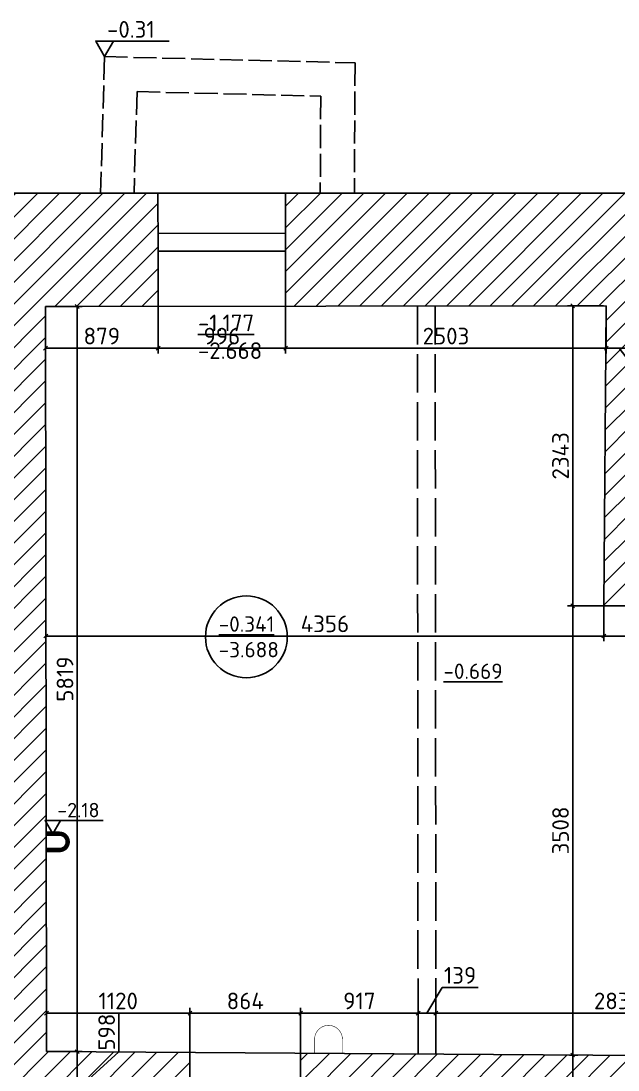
# Model space of a CAD drawing. Header units: millimetres. Extents: x 904915 to 1000606, y 1634169 to 1674089.
# Drawn here: x 959530 to 964191, y 1664108 to 1672300 of the extents above; entities that cross this region are included whole.
import ezdxf

# ---------------------------------------------------------------- set-up
doc = ezdxf.new("R2010")
doc.units = ezdxf.units.MM
doc.linetypes.add('334', pattern=[5, 4, -1])
doc.linetypes.add('ACAD_ISO02W100', pattern=[15, 12, -3])
for name, color, linetype in [('Балки', 140, 'ACAD_ISO02W100'), ('Канализация', 28, 'Continuous'), ('Контур', 7, 'Continuous'), ('Отметки', 7, 'Continuous'), ('Отметки коммуникаций', 7, 'Continuous'), ('Перепад', 251, 'ACAD_ISO02W100'), ('Пожарные коммуникации', 1, 'Continuous'), ('Размеры', 224, 'Continuous'), ('Рама', 121, 'Continuous'), ('Штриховка', 252, 'Continuous')]:
    doc.layers.add(name, color=color, linetype=linetype)
doc.styles.add('ISOCPEUR', font='isocpeur.ttf')
doc.dimstyles.new('GENPLAN 1000', dxfattribs={"dimscale": 10, "dimtxt": 13, "dimasz": 3, "dimexe": 4, "dimexo": 0, "dimgap": 3, "dimtad": 1, "dimdec": 0, "dimzin": 0, "dimtxsty": 'ISOCPEUR', "dimblk1": 'OBLIQUE', "dimblk2": 'OBLIQUE', "dimsah": 1, "dimcen": -1, "dimaunit": 1, "dimadec": 3, "dimazin": 0, "dimtfac": 0.75, "dimtdec": 0, "dimtix": 1, "dimtmove": 1, "dimatfit": 3, "dimfxl": 0, "dimtvp": 0.6, "dimarcsym": 0})

# ---------------------------------------------------------------- blocks, each defined once
blk = doc.blocks.new('_Oblique')
at = {"color": 0, "linetype": 'ByBlock', "lineweight": -2}
blk.add_line((-0.5, -0.5), (0.5, 0.5), dxfattribs=at)
blk = doc.blocks.new('*D244')
at = {"layer": 'Defpoints', "color": 0, "ltscale": 0.03}
for p in [(959728.5, 1664251.4), (959968.5, 1664251.4), (959725.6, 1663653.4)]:
    blk.add_point(p, dxfattribs=at)
at = {"layer": 'Размеры', "color": 0, "lineweight": -2, "ltscale": 0.03}
for p, q in [((960293.5, 1664250.4), (960293.5, 1664557.4)), ((959728.5, 1664251.4), (960008.5, 1664251.4)), ((959968.5, 1663653.4), (959968.5, 1664251.4)), ((959968.5, 1663952.4), (960293.5, 1664250.4)), ((959725.6, 1663653.4), (960008.5, 1663653.4))]:
    blk.add_line(p, q, dxfattribs=at)
at = {"layer": 'Размеры', "color": 0, "lineweight": -2, "ltscale": 0.03, "xscale": 30, "yscale": 30, "zscale": 30}
for p, rotation in [((959968.5, 1664251.4), 90), ((959968.5, 1663653.4), 270)]:
    blk.add_blockref('_Oblique', p, dxfattribs=dict(at, rotation=rotation))
at = {"layer": 'Размеры', "color": 0, "ltscale": 0.03, "insert": (960198.5, 1664403.9), "char_height": 130, "attachment_point": 5, "rotation": 90, "style": 'ISOCPEUR'}
blk.add_mtext('598', dxfattribs=at)
blk = doc.blocks.new('*D245')
at = {"layer": 'Defpoints', "color": 0, "ltscale": 0.03}
for p in [(959721.2, 1670070.1), (959968.5, 1670070.1), (959728.5, 1664251.4)]:
    blk.add_point(p, dxfattribs=at)
at = {"layer": 'Размеры', "color": 0, "lineweight": -2, "ltscale": 0.03}
for p, q in [((959721.2, 1670070.1), (960008.5, 1670070.1)), ((959968.5, 1664251.4), (959968.5, 1670070.1)), ((959728.5, 1664251.4), (960008.5, 1664251.4))]:
    blk.add_line(p, q, dxfattribs=at)
at = {"layer": 'Размеры', "color": 0, "lineweight": -2, "ltscale": 0.03, "xscale": 30, "yscale": 30, "zscale": 30}
for p, rotation in [((959968.5, 1670070.1), 90), ((959968.5, 1664251.4), 270)]:
    blk.add_blockref('_Oblique', p, dxfattribs=dict(at, rotation=rotation))
at = {"layer": 'Размеры', "color": 0, "ltscale": 0.03, "insert": (959873.5, 1667160.8), "char_height": 130, "attachment_point": 5, "rotation": 90, "style": 'ISOCPEUR'}
blk.add_mtext('5819', dxfattribs=at)
blk = doc.blocks.new('*D246')
at = {"layer": 'Defpoints', "color": 0, "ltscale": 0.03}
for p in [(959721.2, 1670070.1), (960600.3, 1670071.2), (960600.3, 1669744.4)]:
    blk.add_point(p, dxfattribs=at)
at = {"layer": 'Размеры', "color": 0, "lineweight": -2, "ltscale": 0.03}
for p, q in [((959721.2, 1670070.1), (959721.2, 1669704.4)), ((960600.3, 1670071.2), (960600.3, 1669704.4)), ((959721.2, 1669744.4), (960600.3, 1669744.4))]:
    blk.add_line(p, q, dxfattribs=at)
at = {"layer": 'Размеры', "color": 0, "lineweight": -2, "ltscale": 0.03, "xscale": 30, "yscale": 30, "zscale": 30, "rotation": 180}
blk.add_blockref('_Oblique', (959721.2, 1669744.4), dxfattribs=at)
at = {"layer": 'Размеры', "color": 0, "lineweight": -2, "ltscale": 0.03, "xscale": 30, "yscale": 30, "zscale": 30}
blk.add_blockref('_Oblique', (960600.3, 1669744.4), dxfattribs=at)
at = {"layer": 'Размеры', "color": 0, "ltscale": 0.03, "insert": (960160.8, 1669839.4), "char_height": 130, "attachment_point": 5, "style": 'ISOCPEUR'}
blk.add_mtext('879', dxfattribs=at)
blk = doc.blocks.new('*D247')
at = {"layer": 'Defpoints', "color": 0, "ltscale": 0.03}
for p in [(960600.3, 1670071.2), (961596.1, 1670072.4), (961596.1, 1669744.4)]:
    blk.add_point(p, dxfattribs=at)
at = {"layer": 'Размеры', "color": 0, "lineweight": -2, "ltscale": 0.03}
for p, q in [((960600.3, 1670071.2), (960600.3, 1669704.4)), ((961596.1, 1670072.4), (961596.1, 1669704.4)), ((960600.3, 1669744.4), (961596.1, 1669744.4))]:
    blk.add_line(p, q, dxfattribs=at)
at = {"layer": 'Размеры', "color": 0, "lineweight": -2, "ltscale": 0.03, "xscale": 30, "yscale": 30, "zscale": 30, "rotation": 180}
blk.add_blockref('_Oblique', (960600.3, 1669744.4), dxfattribs=at)
at = {"layer": 'Размеры', "color": 0, "lineweight": -2, "ltscale": 0.03, "xscale": 30, "yscale": 30, "zscale": 30}
blk.add_blockref('_Oblique', (961596.1, 1669744.4), dxfattribs=at)
at = {"layer": 'Размеры', "color": 0, "ltscale": 0.03, "insert": (961098.2, 1669839.4), "char_height": 130, "attachment_point": 5, "style": 'ISOCPEUR'}
blk.add_mtext('996', dxfattribs=at)
blk = doc.blocks.new('*D248')
at = {"layer": 'Defpoints', "color": 0, "ltscale": 0.03}
for p in [(961596.1, 1670072.4), (964099.4, 1670075.6), (964099.4, 1669744.4)]:
    blk.add_point(p, dxfattribs=at)
at = {"layer": 'Размеры', "color": 0, "lineweight": -2, "ltscale": 0.03}
for p, q in [((961596.1, 1670072.4), (961596.1, 1669704.4)), ((964099.4, 1670075.6), (964099.4, 1669704.4)), ((961596.1, 1669744.4), (964099.4, 1669744.4))]:
    blk.add_line(p, q, dxfattribs=at)
at = {"layer": 'Размеры', "color": 0, "lineweight": -2, "ltscale": 0.03, "xscale": 30, "yscale": 30, "zscale": 30, "rotation": 180}
blk.add_blockref('_Oblique', (961596.1, 1669744.4), dxfattribs=at)
at = {"layer": 'Размеры', "color": 0, "lineweight": -2, "ltscale": 0.03, "xscale": 30, "yscale": 30, "zscale": 30}
blk.add_blockref('_Oblique', (964099.4, 1669744.4), dxfattribs=at)
at = {"layer": 'Размеры', "color": 0, "ltscale": 0.03, "insert": (962847.8, 1669839.4), "char_height": 130, "attachment_point": 5, "style": 'ISOCPEUR'}
blk.add_mtext('2503', dxfattribs=at)
blk = doc.blocks.new('*D249')
at = {"layer": 'Defpoints', "color": 0, "ltscale": 0.03}
for p in [(964099.4, 1670075.6), (964299.4, 1670075.8), (964299.4, 1669744.4)]:
    blk.add_point(p, dxfattribs=at)
at = {"layer": 'Размеры', "color": 0, "lineweight": -2, "ltscale": 0.03}
for p, q in [((964099.4, 1670075.6), (964099.4, 1669704.4)), ((964299.4, 1670075.8), (964299.4, 1669704.4)), ((964099.4, 1669744.4), (964299.4, 1669744.4)), ((964199.4, 1669744.4), (964404.1, 1669478)), ((964404.1, 1669478), (964711.1, 1669478))]:
    blk.add_line(p, q, dxfattribs=at)
at = {"layer": 'Размеры', "color": 0, "lineweight": -2, "ltscale": 0.03, "xscale": 30, "yscale": 30, "zscale": 30, "rotation": 180}
blk.add_blockref('_Oblique', (964099.4, 1669744.4), dxfattribs=at)
at = {"layer": 'Размеры', "color": 0, "lineweight": -2, "ltscale": 0.03, "xscale": 30, "yscale": 30, "zscale": 30}
blk.add_blockref('_Oblique', (964299.4, 1669744.4), dxfattribs=at)
at = {"layer": 'Размеры', "color": 0, "ltscale": 0.03, "insert": (964557.6, 1669573), "char_height": 130, "attachment_point": 5, "style": 'ISOCPEUR'}
blk.add_mtext('200', dxfattribs=at)
blk = doc.blocks.new('*D251')
at = {"layer": 'Defpoints', "color": 0, "ltscale": 0.03}
for p in [(964080.7, 1667732.6), (968620.7, 1667749.8), (964080.7, 1667497.1)]:
    blk.add_point(p, dxfattribs=at)
at = {"layer": 'Размеры', "color": 0, "lineweight": -2, "ltscale": 0.03}
for p, q in [((964080.7, 1667732.6), (964080.7, 1667457.1)), ((968620.7, 1667749.8), (968620.7, 1667457.1)), ((968620.7, 1667497.1), (964080.7, 1667497.1))]:
    blk.add_line(p, q, dxfattribs=at)
at = {"layer": 'Размеры', "color": 0, "lineweight": -2, "ltscale": 0.03, "xscale": 30, "yscale": 30, "zscale": 30, "rotation": 180}
blk.add_blockref('_Oblique', (964080.7, 1667497.1), dxfattribs=at)
at = {"layer": 'Размеры', "color": 0, "lineweight": -2, "ltscale": 0.03, "xscale": 30, "yscale": 30, "zscale": 30}
blk.add_blockref('_Oblique', (968620.7, 1667497.1), dxfattribs=at)
at = {"layer": 'Размеры', "color": 0, "ltscale": 0.03, "insert": (966350.7, 1667592.1), "char_height": 130, "attachment_point": 5, "style": 'ISOCPEUR'}
blk.add_mtext('4540', dxfattribs=at)
blk = doc.blocks.new('*D252')
at = {"layer": 'Defpoints', "color": 0, "ltscale": 0.03}
for p in [(964080.7, 1667732.6), (959724.5, 1667497.1), (959724.5, 1667491.6)]:
    blk.add_point(p, dxfattribs=at)
at = {"layer": 'Размеры', "color": 0, "lineweight": -2, "ltscale": 0.03}
for p, q in [((964080.7, 1667732.6), (964080.7, 1667457.1)), ((959724.5, 1667491.6), (959724.5, 1667537.1)), ((964080.7, 1667497.1), (959724.5, 1667497.1))]:
    blk.add_line(p, q, dxfattribs=at)
at = {"layer": 'Размеры', "color": 0, "lineweight": -2, "ltscale": 0.03, "xscale": 30, "yscale": 30, "zscale": 30, "rotation": 180}
blk.add_blockref('_Oblique', (959724.5, 1667497.1), dxfattribs=at)
at = {"layer": 'Размеры', "color": 0, "lineweight": -2, "ltscale": 0.03, "xscale": 30, "yscale": 30, "zscale": 30}
blk.add_blockref('_Oblique', (964080.7, 1667497.1), dxfattribs=at)
at = {"layer": 'Размеры', "color": 0, "ltscale": 0.03, "insert": (961902.6, 1667592.1), "char_height": 130, "attachment_point": 5, "style": 'ISOCPEUR'}
blk.add_mtext('4356', dxfattribs=at)
blk = doc.blocks.new('*D253')
at = {"layer": 'Defpoints', "color": 0, "ltscale": 0.03}
for p in [(964077.5, 1670075.6), (963837.1, 1667732.6), (964086.3, 1667732.6)]:
    blk.add_point(p, dxfattribs=at)
at = {"layer": 'Размеры', "color": 0, "lineweight": -2, "ltscale": 0.03}
for p, q in [((964077.5, 1670075.6), (963797.1, 1670075.6)), ((963837.1, 1670075.6), (963837.1, 1667732.6)), ((964086.3, 1667732.6), (963797.1, 1667732.6))]:
    blk.add_line(p, q, dxfattribs=at)
at = {"layer": 'Размеры', "color": 0, "lineweight": -2, "ltscale": 0.03, "xscale": 30, "yscale": 30, "zscale": 30}
for p, rotation in [((963837.1, 1670075.6), 90), ((963837.1, 1667732.6), 270)]:
    blk.add_blockref('_Oblique', p, dxfattribs=dict(at, rotation=rotation))
at = {"layer": 'Размеры', "color": 0, "ltscale": 0.03, "insert": (963742.1, 1668904.1), "char_height": 130, "attachment_point": 5, "rotation": 90, "style": 'ISOCPEUR'}
blk.add_mtext('2343', dxfattribs=at)
blk = doc.blocks.new('*D254')
at = {"layer": 'Defpoints', "color": 0, "ltscale": 0.03}
for p in [(964086.3, 1667732.6), (963812.4, 1664224.8), (963837.1, 1664224.8)]:
    blk.add_point(p, dxfattribs=at)
at = {"layer": 'Размеры', "color": 0, "lineweight": -2, "ltscale": 0.03}
for p, q in [((964086.3, 1667732.6), (963797.1, 1667732.6)), ((963837.1, 1667732.6), (963837.1, 1664224.8)), ((963812.4, 1664224.8), (963877.1, 1664224.8))]:
    blk.add_line(p, q, dxfattribs=at)
at = {"layer": 'Размеры', "color": 0, "lineweight": -2, "ltscale": 0.03, "xscale": 30, "yscale": 30, "zscale": 30}
for p, rotation in [((963837.1, 1667732.6), 90), ((963837.1, 1664224.8), 270)]:
    blk.add_blockref('_Oblique', p, dxfattribs=dict(at, rotation=rotation))
at = {"layer": 'Размеры', "color": 0, "ltscale": 0.03, "insert": (963742.1, 1665978.7), "char_height": 130, "attachment_point": 5, "rotation": 90, "style": 'ISOCPEUR'}
blk.add_mtext('3508', dxfattribs=at)
blk = doc.blocks.new('*D255')
at = {"layer": 'Defpoints', "color": 0, "ltscale": 0.03}
for p in [(963812.4, 1664224.8), (963801.4, 1663630.2), (963837.1, 1663630.2)]:
    blk.add_point(p, dxfattribs=at)
at = {"layer": 'Размеры', "color": 0, "lineweight": -2, "ltscale": 0.03}
for p, q in [((963812.4, 1664224.8), (963877.1, 1664224.8)), ((963837.1, 1664224.8), (963837.1, 1663630.2)), ((963837.1, 1663927.5), (964074.1, 1663609.4)), ((963801.4, 1663630.2), (963877.1, 1663630.2)), ((964074.1, 1663609.4), (964074.1, 1663302.4))]:
    blk.add_line(p, q, dxfattribs=at)
at = {"layer": 'Размеры', "color": 0, "lineweight": -2, "ltscale": 0.03, "xscale": 30, "yscale": 30, "zscale": 30}
for p, rotation in [((963837.1, 1664224.8), 90), ((963837.1, 1663630.2), 270)]:
    blk.add_blockref('_Oblique', p, dxfattribs=dict(at, rotation=rotation))
at = {"layer": 'Размеры', "color": 0, "ltscale": 0.03, "insert": (963979.1, 1663455.9), "char_height": 130, "attachment_point": 5, "rotation": 90, "style": 'ISOCPEUR'}
blk.add_mtext('595', dxfattribs=at)
blk = doc.blocks.new('*D278')
at = {"layer": 'Defpoints', "color": 0, "ltscale": 0.03}
for p in [(962769.1, 1664552.3), (962769.1, 1664231.6), (965605.7, 1664213.1)]:
    blk.add_point(p, dxfattribs=at)
at = {"layer": 'Размеры', "color": 0, "lineweight": -2, "ltscale": 0.03}
for p, q in [((962769.1, 1664231.6), (962769.1, 1664592.3)), ((965605.7, 1664552.3), (962769.1, 1664552.3)), ((965605.7, 1664213.1), (965605.7, 1664592.3))]:
    blk.add_line(p, q, dxfattribs=at)
at = {"layer": 'Размеры', "color": 0, "lineweight": -2, "ltscale": 0.03, "xscale": 30, "yscale": 30, "zscale": 30, "rotation": 180}
blk.add_blockref('_Oblique', (962769.1, 1664552.3), dxfattribs=at)
at = {"layer": 'Размеры', "color": 0, "lineweight": -2, "ltscale": 0.03, "xscale": 30, "yscale": 30, "zscale": 30}
blk.add_blockref('_Oblique', (965605.7, 1664552.3), dxfattribs=at)
at = {"layer": 'Размеры', "color": 0, "ltscale": 0.03, "insert": (964187.4, 1664647.3), "char_height": 130, "attachment_point": 5, "style": 'ISOCPEUR'}
blk.add_mtext('2837', dxfattribs=at)
blk = doc.blocks.new('*D279')
at = {"layer": 'Defpoints', "color": 0, "ltscale": 0.03}
for p in [(962630, 1664552.3), (962630, 1664232.5), (962769.1, 1664231.6)]:
    blk.add_point(p, dxfattribs=at)
at = {"layer": 'Размеры', "color": 0, "lineweight": -2, "ltscale": 0.03}
for p, q in [((962699.6, 1664552.3), (962817.6, 1664752.3)), ((962817.6, 1664752.3), (963098.6, 1664752.3)), ((962630, 1664232.5), (962630, 1664592.3)), ((962769.1, 1664552.3), (962630, 1664552.3)), ((962769.1, 1664231.6), (962769.1, 1664592.3))]:
    blk.add_line(p, q, dxfattribs=at)
at = {"layer": 'Размеры', "color": 0, "lineweight": -2, "ltscale": 0.03, "xscale": 30, "yscale": 30, "zscale": 30, "rotation": 180}
blk.add_blockref('_Oblique', (962630, 1664552.3), dxfattribs=at)
at = {"layer": 'Размеры', "color": 0, "lineweight": -2, "ltscale": 0.03, "xscale": 30, "yscale": 30, "zscale": 30}
blk.add_blockref('_Oblique', (962769.1, 1664552.3), dxfattribs=at)
at = {"layer": 'Размеры', "color": 0, "ltscale": 0.03, "insert": (962958.1, 1664847.3), "char_height": 130, "attachment_point": 5, "style": 'ISOCPEUR'}
blk.add_mtext('139', dxfattribs=at)
blk = doc.blocks.new('*D280')
at = {"layer": 'Defpoints', "color": 0, "ltscale": 0.03}
for p in [(961712.9, 1664552.3), (961712.9, 1664238.5), (962630, 1664232.5)]:
    blk.add_point(p, dxfattribs=at)
at = {"layer": 'Размеры', "color": 0, "lineweight": -2, "ltscale": 0.03}
for p, q in [((961712.9, 1664238.5), (961712.9, 1664592.3)), ((962630, 1664552.3), (961712.9, 1664552.3)), ((962630, 1664232.5), (962630, 1664592.3))]:
    blk.add_line(p, q, dxfattribs=at)
at = {"layer": 'Размеры', "color": 0, "lineweight": -2, "ltscale": 0.03, "xscale": 30, "yscale": 30, "zscale": 30, "rotation": 180}
blk.add_blockref('_Oblique', (961712.9, 1664552.3), dxfattribs=at)
at = {"layer": 'Размеры', "color": 0, "lineweight": -2, "ltscale": 0.03, "xscale": 30, "yscale": 30, "zscale": 30}
blk.add_blockref('_Oblique', (962630, 1664552.3), dxfattribs=at)
at = {"layer": 'Размеры', "color": 0, "ltscale": 0.03, "insert": (962171.5, 1664647.3), "char_height": 130, "attachment_point": 5, "style": 'ISOCPEUR'}
blk.add_mtext('917', dxfattribs=at)
blk = doc.blocks.new('*D281')
at = {"layer": 'Defpoints', "color": 0, "ltscale": 0.03}
for p in [(960849, 1664552.3), (960849, 1664244.1), (961712.9, 1664238.5)]:
    blk.add_point(p, dxfattribs=at)
at = {"layer": 'Размеры', "color": 0, "lineweight": -2, "ltscale": 0.03}
for p, q in [((960849, 1664244.1), (960849, 1664592.3)), ((961712.9, 1664552.3), (960849, 1664552.3)), ((961712.9, 1664238.5), (961712.9, 1664592.3))]:
    blk.add_line(p, q, dxfattribs=at)
at = {"layer": 'Размеры', "color": 0, "lineweight": -2, "ltscale": 0.03, "xscale": 30, "yscale": 30, "zscale": 30, "rotation": 180}
blk.add_blockref('_Oblique', (960849, 1664552.3), dxfattribs=at)
at = {"layer": 'Размеры', "color": 0, "lineweight": -2, "ltscale": 0.03, "xscale": 30, "yscale": 30, "zscale": 30}
blk.add_blockref('_Oblique', (961712.9, 1664552.3), dxfattribs=at)
at = {"layer": 'Размеры', "color": 0, "ltscale": 0.03, "insert": (961281, 1664647.3), "char_height": 130, "attachment_point": 5, "style": 'ISOCPEUR'}
blk.add_mtext('864', dxfattribs=at)
blk = doc.blocks.new('*D282')
at = {"layer": 'Defpoints', "color": 0, "ltscale": 0.03}
for p in [(959728.5, 1664552.3), (959728.5, 1664251.4), (960849, 1664244.1)]:
    blk.add_point(p, dxfattribs=at)
at = {"layer": 'Размеры', "color": 0, "lineweight": -2, "ltscale": 0.03}
for p, q in [((959728.5, 1664251.4), (959728.5, 1664592.3)), ((960849, 1664552.3), (959728.5, 1664552.3)), ((960849, 1664244.1), (960849, 1664592.3))]:
    blk.add_line(p, q, dxfattribs=at)
at = {"layer": 'Размеры', "color": 0, "lineweight": -2, "ltscale": 0.03, "xscale": 30, "yscale": 30, "zscale": 30, "rotation": 180}
blk.add_blockref('_Oblique', (959728.5, 1664552.3), dxfattribs=at)
at = {"layer": 'Размеры', "color": 0, "lineweight": -2, "ltscale": 0.03, "xscale": 30, "yscale": 30, "zscale": 30}
blk.add_blockref('_Oblique', (960849, 1664552.3), dxfattribs=at)
at = {"layer": 'Размеры', "color": 0, "ltscale": 0.03, "insert": (960288.8, 1664647.3), "char_height": 130, "attachment_point": 5, "style": 'ISOCPEUR'}
blk.add_mtext('1120', dxfattribs=at)

msp = doc.modelspace()

# ---------------------------------------------------------------- hatches: boundary and pattern name
at = {"layer": 'Штриховка', "ltscale": 0.03}
h = msp.add_hatch(dxfattribs=at)
h.set_pattern_fill('_USER', color=256, scale=120, angle=45, pattern_type=0)
h.set_pattern_definition([(45, (939769.27, 1645632.96), (-84.8528, 84.8528), [])])
h.paths.add_polyline_path([(939862.1, 1645865.3), (939717.3, 1645866.2), (939716.4, 1645515.2), (939572.8, 1645516), (939573.1, 1645259.6), (939858.5, 1645259.9)], flags=17)
h.paths.add_polyline_path([(967898.5, 1669251.9), (967748.5, 1669254.9), (967737, 1668677), (967887, 1668674)], flags=17)
h.paths.add_polyline_path([(959721.2, 1670070.1), (960600.3, 1670071.2), (960599.8, 1670501.5), (960599.2, 1670954.9), (958956.6, 1670954.7), (959002.6, 1662727), (958908.9, 1662725), (958909, 1662520.4), (959728.4, 1662541.9), (959725.6, 1663653.4), (960845.1, 1663649), (960849, 1664244.1), (959728.5, 1664251.4)])
h.paths.add_polyline_path([(953047.4, 1647661.3), (953309, 1647664), (953307.3, 1647830.1), (953304.3, 1648110.6), (951642.4, 1648114.7), (951716, 1642822.9), (952533.5, 1642743.7), (952532.8, 1642909), (953481.3, 1642912), (953480.8, 1643074.2), (952537.1, 1643071.2), (952524.9, 1647221.1), (953052, 1647226.6)], flags=17)
h.paths.add_polyline_path([(944956.8, 1645799), (943919.8, 1645788.6), (943920.1, 1645262.1), (939858.5, 1645259.9), (939573.1, 1645259.6), (939573.1, 1645244.2), (934568.3, 1645252.9), (934568.3, 1645253.2), (934278.3, 1645254), (932110.1, 1645254), (932109.8, 1645787.9), (931143.7, 1645778.5), (931152.5, 1644829.1), (929740.1, 1644827.8), (929759.1, 1646190.3), (927061.9, 1646219.9), (927061.4, 1646069.9), (929607, 1646042), (929588, 1644677.6), (931153.9, 1644679.1), (931157.1, 1644329.1), (931593.9, 1644329.6), (931614, 1644169.6), (931653.7, 1644489.6), (931673.9, 1644329.6), (932110.6, 1644330.1), (932110.2, 1644955.7), (943920.3, 1644962.1), (943920.6, 1644397.3), (944407.8, 1644403.1), (944429.7, 1644243.4), (944465.9, 1644563.8), (944487.8, 1644404.1), (944974.9, 1644409.9), (944971, 1644709.9), (946047, 1644722.8), (946060.4, 1646106), (948397.6, 1646107.4), (948397.2, 1646257.4), (945911.9, 1646255.9), (945898.9, 1644921), (944968.4, 1644909.8)])
h.paths.add_polyline_path([(941747.9, 1647720.4), (935723.9, 1647718.2), (935724, 1647401.1), (939570.7, 1647430.7), (939571, 1647159), (939720.5, 1647158.1), (939719.7, 1646853.6), (939599.7, 1646838.9), (939839.6, 1646808.3), (939719.6, 1646793.6), (939718.8, 1646489.1), (939571.8, 1646490), (939572, 1646278), (939718.3, 1646277.1), (939717.4, 1645926.2), (939597.4, 1645911.4), (939862.2, 1645877.7), (939871.4, 1647396.6), (941748.7, 1647400.9)])
h.paths.add_polyline_path([(934907, 1647717.9), (934688, 1647717.9), (933884, 1647717.6), (933886.9, 1647392.8), (934284.4, 1647396.3), (934278.3, 1645254), (934568.3, 1645253.2), (934574.5, 1647392.3), (934909.5, 1647394.8)])
h.paths.add_polyline_path([(932129.4, 1649034.8), (931923.5, 1649035.1), (931923.9, 1649266.2), (931788.1, 1649266.4), (931788.1, 1649293.2), (931494.6, 1649293.9), (931494.2, 1649135.2), (931345.5, 1649135.6), (931342.9, 1648092.4), (923885.6, 1648105.6), (923881.9, 1647831.4), (923721.7, 1647813.5), (924041.1, 1647769.2), (923880.8, 1647751.4), (923877.2, 1647477.1), (924177.2, 1647477.1), (924138.3, 1644589.7), (927056.3, 1644558.9), (927057.3, 1644859), (924442.4, 1644886.5), (924477.2, 1647477.1), (931128.7, 1647397.5), (931130.8, 1647163.4), (932109, 1647173), (932108.9, 1647376.8), (932568, 1647380.9), (932565, 1647717.1), (932127.3, 1647716.9)])
h.paths.add_polyline_path([(950486.2, 1648117.6), (944691.4, 1648132), (944686.6, 1649180.5), (944528.4, 1649179.8), (944527.7, 1649323.4), (944245.8, 1649322.1), (944245.9, 1649301.6), (944073, 1649301.2), (944073.5, 1649109.4), (943905.2, 1649109), (943908.4, 1647721.2), (943261, 1647720.9), (943261.7, 1647404.3), (943918.9, 1647405.7), (943919.1, 1647096.6), (944939.3, 1647138), (944935.8, 1647403.5), (949029.6, 1647409.4), (950272.6, 1647401.6), (950272.6, 1646130.9), (950392.6, 1646115.9), (950272.6, 1646100.9), (950272.6, 1644831.4), (948400.6, 1644827), (948401.3, 1644527), (950083.4, 1644531), (950116.4, 1639995.2), (951661, 1639989.6), (951661, 1639460.8), (955617.4, 1639500.6), (962461.1, 1639567.9), (962455.8, 1636178), (962155.8, 1636178), (962155.1, 1635728.5), (962315.1, 1635708.3), (962155.1, 1635688.5), (962154.4, 1635279.1), (969661.4, 1635263.1), (969653.3, 1636911.1), (969342.9, 1636912.5), (968746.2, 1636915.1), (968742.8, 1636143.6), (967545.7, 1636148.5), (967554.4, 1641372.6), (967284, 1641372.7), (967283.9, 1641196.6), (967396.8, 1641195.5), (967399.1, 1637608.9), (967078, 1637609.2), (967077.8, 1637359.2), (967399.1, 1637358.9), (967399.1, 1636178), (966361, 1636178), (966361, 1636455), (966111, 1636455), (966111, 1636178), (963002.7, 1636178), (963006.5, 1640478), (962468.8, 1640472.7), (962472.1, 1640136.2), (959955, 1640116.1), (959955, 1641762), (959802, 1641762), (959802, 1641699), (959401.4, 1641699), (959356, 1640111.4), (955859.3, 1640105.6), (955861.6, 1641747), (955722, 1641747), (955722, 1641685), (955316.4, 1641685), (955333, 1639913), (953838.8, 1639848.2), (953835.2, 1640084.9), (952545, 1640065.2), (952537.7, 1641768.8), (951730.6, 1641771.1), (951746.3, 1640645.3), (950540.6, 1640652.7)])
h.paths.add_polyline_path([(944673.1, 1652178.2), (944526.8, 1652177.5), (944526.1, 1652342), (944239.1, 1652340.7), (944238.8, 1652288.7), (944081.7, 1652288.3), (944082, 1652146.3), (943898, 1652145.9), (943900.2, 1651218), (944068.5, 1651218.4), (944069, 1651034.4), (944101.8, 1651034.4), (944241.8, 1651034.8), (944241.9, 1650997.5), (944520.2, 1650998.8), (944519.5, 1651139.9), (944677.7, 1651140.6)])
h.paths.add_polyline_path([(944659.3, 1655219.7), (944494.9, 1655219), (944494.2, 1655363), (944231.6, 1655361.9), (944231.6, 1655357.7), (944091.4, 1655357.4), (944091.9, 1655142.4), (943891, 1655141.9), (943892.9, 1654328), (944076.9, 1654328.4), (944077.5, 1654082.4), (944234.6, 1654082.7), (944234.7, 1654030.5), (944518.5, 1654031.8), (944517.8, 1654178.3), (944664, 1654179)])
h.paths.add_polyline_path([(944645.4, 1658294.4), (944491, 1658293.7), (944490.4, 1658426.8), (944206.7, 1658425.5), (944206.8, 1658379.7), (944077.2, 1658379.4), (944077.5, 1658241.4), (943883.7, 1658241), (943886, 1657254), (944087, 1657254.4), (944087.3, 1657112.4), (944227.5, 1657112.7), (944227.6, 1657090.6), (944486.4, 1657091.8), (944485.6, 1657261), (944650, 1657261.7)])
h.paths.add_polyline_path([(944633.8, 1660848.8), (944633.7, 1661302.1), (944485.7, 1661302.1), (944485.7, 1661461.5), (944204.2, 1661461.5), (944204.2, 1661430), (944073, 1661430), (944073, 1661265), (943881.2, 1661265), (943881.1, 1660290.9), (944072.7, 1660291.4), (944073, 1660132.4), (944202.7, 1660132.7), (944202.8, 1660120.1), (944482.7, 1660121.3), (944482, 1660272), (944636.4, 1660272.7)])
h.paths.add_polyline_path([(944633.4, 1664368.1), (944482.8, 1664368.1), (944482.8, 1664523.8), (944209.9, 1664523.8), (944209.9, 1664487), (944064, 1664487), (944064, 1664294), (943881.5, 1664294), (943881.4, 1663327), (944073.2, 1663327), (944073.2, 1663205), (944204.4, 1663205), (944204.4, 1663176.6), (944485.5, 1663176.6), (944485.5, 1663329.3), (944633.5, 1663329.3)])
h.paths.add_polyline_path([(944633.1, 1667394.5), (944477.8, 1667394.5), (944477.8, 1667551.3), (944210.3, 1667551.3), (944210.3, 1667505), (944070.3, 1667505), (943881.8, 1667505), (943881.7, 1666551), (944064.2, 1666551), (944064.2, 1666226), (944210.1, 1666226), (944210.1, 1666193.3), (944482.6, 1666193.3), (944482.6, 1666351.3), (944633.2, 1666351.3)])
h.paths.add_polyline_path([(944632.7, 1670737.4), (933630.3, 1670719.9), (933632.7, 1669988.5), (943882.1, 1670004.5), (943882, 1669255), (944070.4, 1669255), (944210.4, 1669255), (944210.4, 1669219), (944477.6, 1669219), (944477.6, 1669378.8), (944632.8, 1669378.8)])
h.paths.add_polyline_path([(932703.5, 1670718.4), (931347.7, 1670716.2), (931349.7, 1669370.6), (931502.4, 1669370.8), (931502.6, 1669191), (931790.8, 1669191.4), (931790.9, 1669244.1), (931930.9, 1669244.1), (932162.5, 1669243.8), (932163.7, 1669986.2), (932705.9, 1669987)])
h.paths.add_polyline_path([(932159.7, 1667508.9), (931928.1, 1667509.3), (931788.1, 1667509.6), (931788.1, 1667541.2), (931505.1, 1667540.8), (931505.3, 1667399.2), (931352.6, 1667399), (931354.2, 1666341.7), (931523.2, 1666341.9), (931523.4, 1666160.1), (931785.9, 1666160.5), (931786, 1666222.5), (931926, 1666222.3), (931981.8, 1666222.2), (931981.9, 1666273.3), (932157.6, 1666273)])
h.paths.add_polyline_path([(932154.1, 1664134.1), (931978.4, 1664134.4), (931979, 1664493.2), (931923.2, 1664493.3), (931783.2, 1664493.5), (931783.2, 1664539.3), (931525.8, 1664538.9), (931526, 1664383.6), (931357, 1664383.4), (931358.6, 1663301.6), (931525, 1663301.8), (931525.2, 1663154.9), (931809.9, 1663155.3), (931810, 1663182.4), (931976.8, 1663182.1), (931976.9, 1663194.3), (932152.6, 1663194)])
h.paths.add_polyline_path([(932149, 1661019), (931973.3, 1661019.3), (931974, 1661450.3), (931947.1, 1661450.3), (931807.1, 1661450.5), (931807.2, 1661485.4), (931527.7, 1661485), (931527.9, 1661337.7), (931361.5, 1661337.5), (931363.1, 1660268), (931516.6, 1660268.2), (931516.8, 1660102.1), (931789.8, 1660102.5), (931789.9, 1660126.5), (931929.9, 1660126.3), (932147.6, 1660125.9)])
h.paths.add_polyline_path([(932143.9, 1657865), (931963.1, 1657865.3), (931964, 1658400.3), (931927, 1658400.3), (931787, 1658400.6), (931787.1, 1658436.1), (931519.2, 1658435.7), (931519.5, 1658275.3), (931366, 1658275.1), (931367, 1657612.2), (931366, 1657213.6), (931521, 1657213.2), (931520.6, 1657073.8), (931784.9, 1657073.1), (931784.9, 1657090.5), (931945.7, 1657090.3), (931945.8, 1657183.3), (932142.8, 1657183)])
h.paths.add_polyline_path([(932139.2, 1655001), (931942.2, 1655001.3), (931942.8, 1655353.2), (931922, 1655353.3), (931782, 1655353.3), (931782.1, 1655366.1), (931516.3, 1655366.7), (931515.9, 1655215.6), (931360.9, 1655216), (931358.3, 1654172.5), (931510, 1654172.1), (931509.6, 1654017.4), (931795.8, 1654016.7), (931795.9, 1654036.5), (931935.9, 1654036.3), (931969.7, 1654036.2), (931969.9, 1654151.3), (932137.8, 1654151)])
h.paths.add_polyline_path([(932134.4, 1652068), (931966.5, 1652068.3), (931966.9, 1652310.1), (931933, 1652310.2), (931793, 1652308.6), (931505.3, 1652309.3), (931505, 1652175.8), (931353.2, 1652176.2), (931350.5, 1651112.8), (931499.2, 1651112.4), (931498.8, 1650973.5), (931790.9, 1650972.8), (931790.9, 1650999.5), (931926.8, 1650999.3), (931927, 1651125.3), (932132.8, 1651125)])
h.paths.add_polyline_path([(960333.3, 1647937.6), (961315, 1647929), (961315, 1647846.3), (962027.7, 1647840), (962022.5, 1647245.2), (962441.3, 1647241.6), (962438.8, 1642931.6), (961667.1, 1642932.5), (961667.3, 1642787.2), (962445.8, 1642788.4), (962449.9, 1642374), (962998.7, 1642379.5), (962995.7, 1642556.1), (967112.8, 1642504.1), (967117.8, 1642902.1), (962981.3, 1642953.7), (962970.6, 1647238), (966973.7, 1647210.3), (966959.5, 1648041.4), (962846.2, 1648068.6), (962852.6, 1650308), (962290.3, 1650309.5), (962284.4, 1648065), (959904.8, 1648083.6), (959800.1, 1652965.9), (959269.6, 1652954.6), (959044.4, 1652949.7), (959061.6, 1648096.2), (954502.4, 1648107.6), (954505.2, 1647842.7), (954506.9, 1647676.6), (954745.6, 1647679.1), (954750.2, 1647244.4), (955288.4, 1647250.1), (955293.1, 1643079.9), (954363, 1643077), (954363.5, 1642914.8), (955304.8, 1642917.8), (955306.5, 1642744), (955724, 1642744), (955724, 1642682), (955862.9, 1642682), (955863.1, 1642813.5), (957224.7, 1642810.3), (957225.1, 1642947.4), (955852.4, 1642950.6), (955847.6, 1647274.2), (959438.3, 1647271.7), (959416.1, 1642942.4), (958119.3, 1642945.4), (958119, 1642808.3), (959433.1, 1642805.2), (959431.1, 1642735), (959803, 1642735), (959803, 1642659), (959957.9, 1642659), (959958.3, 1642784.8), (960773, 1642785.9), (960773.1, 1642933.5), (959949.4, 1642934.4), (959974.6, 1647263.2), (960327.3, 1647260.1)])
h.paths.add_polyline_path([(966452.6, 1641373), (963016, 1641374), (963015.6, 1641395.3), (962459.7, 1641385.8), (962463.6, 1640992.6), (963006.9, 1640998), (963007.1, 1641238.2), (966452.5, 1641204.7)], flags=17)
h.paths.add_polyline_path([(969641.7, 1639274.2), (969362.9, 1639275.5), (968756.5, 1639278.1), (968751.6, 1638147.9), (969348.3, 1638145.3), (969647.2, 1638144)], flags=17)
h.paths.add_polyline_path([(969614.1, 1644901.4), (969720.5, 1644900.2), (969709, 1645492.7), (968768.4, 1645497.1), (968765.6, 1642881.5), (968251, 1642888), (968246, 1642489.8), (968770.6, 1642483.2), (968761.9, 1640511), (969368.3, 1640508.3), (969635.6, 1640507.1)])
h.paths.add_polyline_path([(969355.7, 1670956.2), (961595, 1670955.1), (961595.6, 1670502.8), (961596.1, 1670072.4), (964099.4, 1670075.6), (964080.7, 1667732.6), (964412.9, 1667733.9), (964412.2, 1667937.9), (964282.4, 1667937.4), (964299.4, 1670075.8), (967765, 1670080.2), (967762.8, 1669971.3), (967912.8, 1669968.3), (967915, 1670080.2), (968620.7, 1670080.2), (968620.7, 1667950.5), (967872.5, 1667950.5), (967876.3, 1668140.7), (967726.4, 1668143.7), (967722.5, 1667950.4), (965333.7, 1667941.4), (965334.5, 1667737.4), (968620.7, 1667749.8), (968637.7, 1664193.3), (961712.9, 1664238.5), (961710.6, 1663645.6), (962247.4, 1663643.5), (962251.2, 1662293.7), (962850.1, 1662295.3), (962846.3, 1663638), (968632.7, 1663590.8), (968686.8, 1655955.5), (962868.1, 1656006.9), (962852.6, 1661416.8), (962253.6, 1661415.2), (962257.5, 1659994.6), (961579.4, 1659980.3), (961582.8, 1659806.5), (962267.6, 1659820), (962275.7, 1655887.9), (959738.9, 1655882.7), (959728.4, 1659770.1), (960715, 1659789.5), (960711.6, 1659962), (959734.7, 1659941.4), (959730.8, 1661541.8), (958909.7, 1661563.1), (958912.6, 1657742.3), (959027.5, 1657741.5), (959040.6, 1654041.2), (959246.2, 1654045.7), (959776.7, 1654057), (959744.4, 1655561.9), (962304.3, 1655548.9), (962299.7, 1653824.7), (962862.6, 1653823.1), (962867.9, 1655694.4), (968730.2, 1655638.5), (968722.6, 1648029.8), (967950.7, 1648034.9), (967949, 1647780.4), (968184.6, 1647769.6), (968129.2, 1647202.3), (968770.2, 1647197.9), (968769.4, 1646527.9), (969689.7, 1646485.6), (969659.3, 1648055), (969518.2, 1648054.8), (969514.3, 1650781), (969450.9, 1650781), (969419, 1655374.3), (969388.2, 1663662.6)])

# ---------------------------------------------------------------- linework, layer by layer
at = {"layer": 'Балки', "color": 3, "ltscale": 25}
for p, q in [((962624.3, 1670073.7), (962630, 1664232.5)), ((962763.5, 1670073.9), (962769.1, 1664231.6))]:
    msp.add_line(p, q, dxfattribs=at)
at = {"layer": 'Канализация', "color": 26, "ltscale": 0.03, "const_width": 35}
msp.add_lwpolyline([(959726.6, 1665826), (959831, 1665826, 1), (959831, 1665953), (959726.4, 1665953)], format="xyb", dxfattribs=at)
at = {"layer": 'Контур', "ltscale": 15}
for p, q in [((958956.6, 1670954.7), (969355.7, 1670956.2)), ((960599.8, 1670501.5), (960599.2, 1670954.9)), ((961595.6, 1670502.8), (961595, 1670955.1)), ((960600.3, 1670071.2), (960599.8, 1670501.5)), ((961596.1, 1670072.4), (961595.6, 1670502.8)), ((959721.2, 1670070.1), (964099.4, 1670075.6)), ((959728.5, 1664251.4), (959721.2, 1670070.1)), ((964080.7, 1667732.6), (964099.4, 1670075.6)), ((968620.7, 1667749.8), (964080.7, 1667732.6)), ((968637.7, 1664193.3), (959728.5, 1664251.4)), ((960845.1, 1663649), (960849, 1664244.1)), ((961712.9, 1664238.5), (961710.6, 1663645.6))]:
    msp.add_line(p, q, dxfattribs=at)
at = {"layer": 'Отметки', "color": 0}
msp.add_lwpolyline([(960686.9, 1672142.5), (960252.5, 1672142.5), (960112.9, 1672142.5), (960182.7, 1672021.6), (960252.5, 1672142.5)], dxfattribs=at)
at = {"layer": 'Отметки', "ltscale": 0.03}
msp.add_circle((961289.5, 1667490.5), 319.2, dxfattribs=at)
at = {"layer": 'Отметки коммуникаций', "color": 24}
msp.add_line((959718.3, 1666057.6, 115612.6), (960170.4, 1666057.6, 115612.6), dxfattribs=at)
msp.add_lwpolyline([(959778.7, 1665953), (959839.1, 1666057.6), (959718.3, 1666057.6)], close=True, dxfattribs=at)
at = {"layer": 'Перепад', "linetype": '334', "ltscale": 45}
for p, q in [((960182.7, 1672021.6), (960150.8, 1670954.8)), ((960182.7, 1672021.6), (962137.6, 1671973.3)), ((962137.6, 1671973.3), (962133.2, 1670955.1)), ((960435.9, 1671748.4), (960412.2, 1670954.9)), ((960435.9, 1671748.4), (961869.7, 1671713)), ((961869.7, 1671713), (961866.4, 1670955.1))]:
    msp.add_line(p, q, dxfattribs=at)
at = {"layer": 'Пожарные коммуникации', "linetype": 'ACAD_ISO02W100', "ltscale": 25, "const_width": 4, "flags": 128}
msp.add_lwpolyline([(962039.4, 1664236.3), (962039.4, 1664347.8, 1), (961822, 1664347.8), (961822, 1664237.8)], format="xyb", dxfattribs=at)
at = {"layer": 'Рама', "ltscale": 0.03}
for p, q in [((961595.4, 1670642.8), (960599.6, 1670641.5)), ((961595.6, 1670502.8), (960599.8, 1670501.5))]:
    msp.add_line(p, q, dxfattribs=at)

# ---------------------------------------------------------------- texts
at = {"layer": 'Отметки', "style": 'ISOCPEUR'}
msp.add_text('-0.31', height=130, rotation=360, dxfattribs=at).set_placement((960201.6, 1672169.7, 88.6))
at = {"layer": 'Отметки', "color": 3, "ltscale": 0.03, "style": 'ISOCPEUR'}
msp.add_text('%%u-0.669', height=120, dxfattribs=at).set_placement((962828.2, 1667162, -669))
at = {"layer": 'Отметки', "ltscale": 0.03, "attachment_point": 1, "style": 'ISOCPEUR'}
for s, insert, char_height, width in [('\\L-1.177\\l\\P-2.668', (960911.2, 1670007.6), 130, 585), ('\\L-0.341\\l\\P{\\C98;-3.688}', (961073.5, 1667650.5), 120, 540)]:
    msp.add_mtext(s, dxfattribs=dict(at, insert=insert, char_height=char_height, width=width))
at = {"layer": 'Отметки коммуникаций', "color": 24, "style": 'ISOCPEUR'}
msp.add_text('-2.18', height=113.01, dxfattribs=at).set_placement((959813.4, 1666081.1))

# ---------------------------------------------------------------- dimensions: what is measured, and where the dimension line sits
at = {"layer": 'Размеры', "ltscale": 0.03}
for base, p1, p2, picture, middle in [((963837.1, 1667732.6), (964077.5, 1670075.6), (964086.3, 1667732.6), '*D253', (963742.1, 1668904.1)), ((959968.5, 1670070.1), (959728.5, 1664251.4), (959721.2, 1670070.1), '*D245', (959873.5, 1667160.8)), ((963837.1, 1664224.8), (964086.3, 1667732.6), (963812.4, 1664224.8), '*D254', (963742.1, 1665978.7))]:
    dim = msp.add_linear_dim(base=base, p1=p1, p2=p2, angle=90, dimstyle='GENPLAN 1000', dxfattribs=at)
    dim.commit()
    dim.dimension.update_dxf_attribs({"geometry": picture, "text_midpoint": middle})
for base, p1, p2, picture, middle in [((960600.3, 1669744.4), (959721.2, 1670070.1), (960600.3, 1670071.2), '*D246', (960160.8, 1669839.4)), ((961596.1, 1669744.4), (960600.3, 1670071.2), (961596.1, 1670072.4), '*D247', (961098.2, 1669839.4)), ((964099.4, 1669744.4), (961596.1, 1670072.4), (964099.4, 1670075.6), '*D248', (962847.8, 1669839.4)), ((959724.5, 1667497.1), (964080.7, 1667732.6), (959724.5, 1667491.6), '*D252', (961902.6, 1667592.1)), ((964080.7, 1667497.1), (968620.7, 1667749.8), (964080.7, 1667732.6), '*D251', (966350.7, 1667592.1)), ((959728.5467, 1664552.3469), (960849.015, 1664244.105), (959728.5467, 1664251.4196), '*D282', (960288.7808, 1664647.3469)), ((960849, 1664552.3), (961712.9, 1664238.5), (960849, 1664244.1), '*D281', (961281, 1664647.3)), ((961712.9, 1664552.3), (962630, 1664232.5), (961712.9, 1664238.5), '*D280', (962171.5, 1664647.3)), ((962769.1, 1664552.3), (965605.7, 1664213.1), (962769.1, 1664231.6), '*D278', (964187.4, 1664647.3))]:
    dim = msp.add_linear_dim(base=base, p1=p1, p2=p2, dimstyle='GENPLAN 1000', dxfattribs=at)
    dim.commit()
    dim.dimension.update_dxf_attribs({"geometry": picture, "text_midpoint": middle})
for base, p1, p2, picture, middle in [((964299.4, 1669744.4), (964099.4, 1670075.6), (964299.4, 1670075.8), '*D249', (964434.1, 1669478)), ((962630, 1664552.3), (962769.1, 1664231.6), (962630, 1664232.5), '*D279', (962847.6, 1664752.3))]:
    dim = msp.add_linear_dim(base=base, p1=p1, p2=p2, dimstyle='GENPLAN 1000', dxfattribs=at)
    dim.commit()
    dim.dimension.update_dxf_attribs({"geometry": picture, "text_midpoint": middle, "dimtype": 160})
for base, p1, p2, picture, middle in [((959968.5, 1664251.4), (959725.6, 1663653.4), (959728.5, 1664251.4), '*D244', (960293.5, 1664280.4)), ((963837.1, 1663630.2), (963812.4, 1664224.8), (963801.4, 1663630.2), '*D255', (964074.1, 1663579.4))]:
    dim = msp.add_linear_dim(base=base, p1=p1, p2=p2, angle=90, dimstyle='GENPLAN 1000', dxfattribs=at)
    dim.commit()
    dim.dimension.update_dxf_attribs({"geometry": picture, "text_midpoint": middle, "dimtype": 160})

doc.saveas('drawing.dxf')
